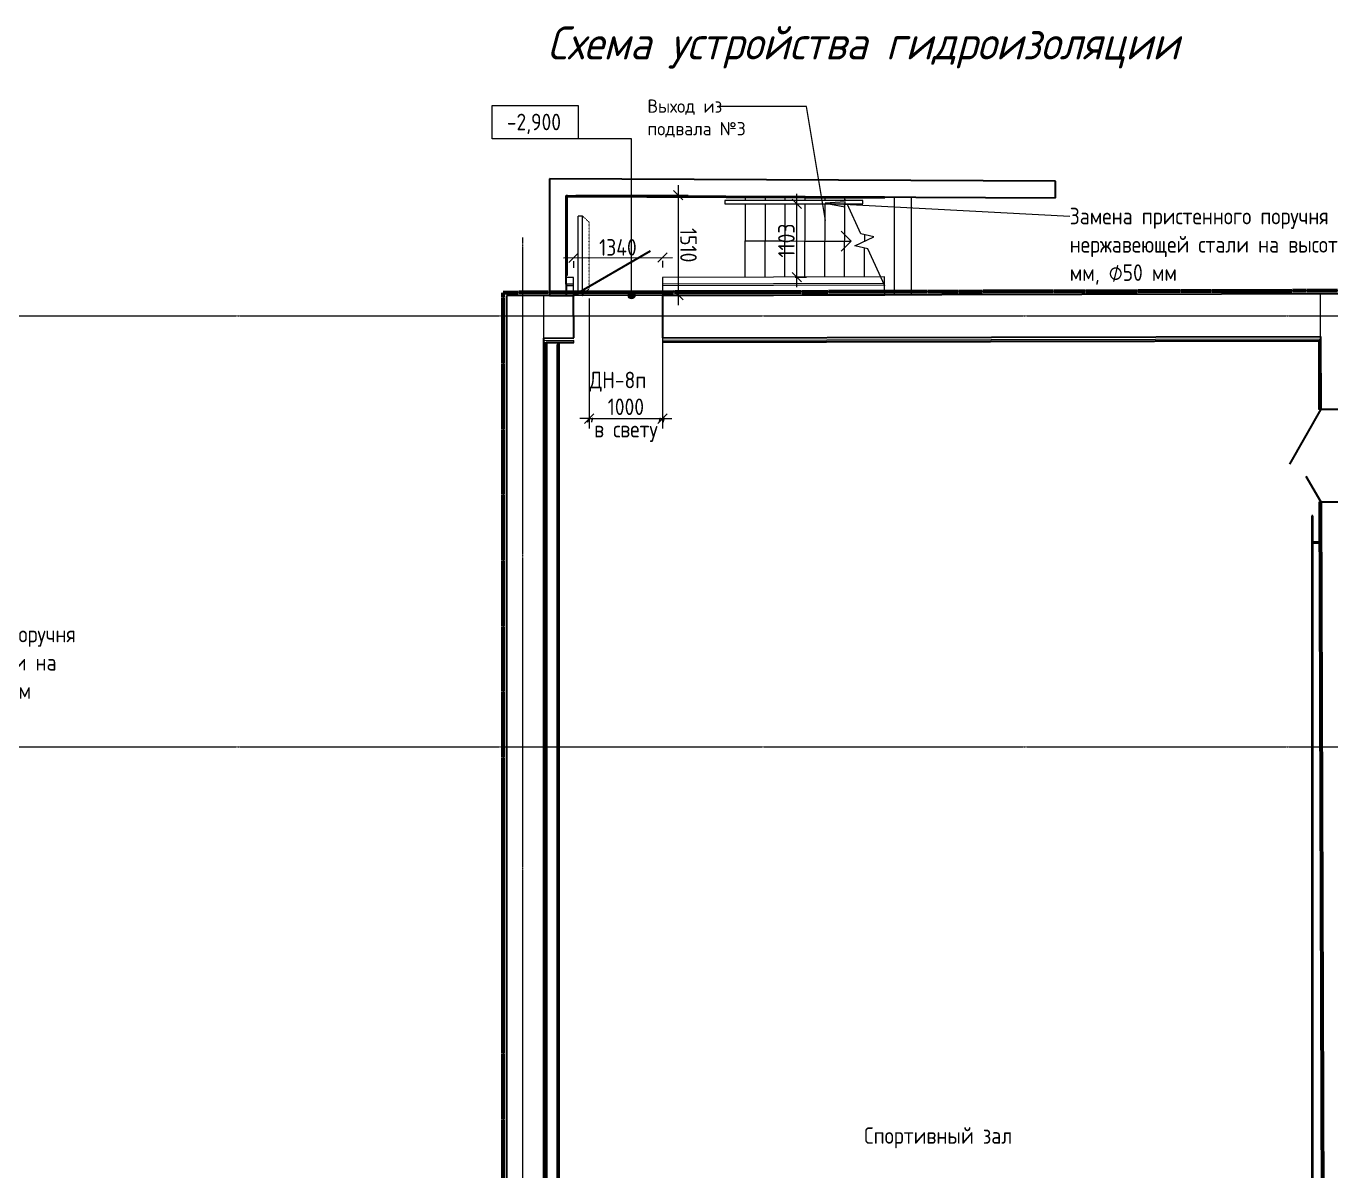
# Model space of a CAD drawing. Header units: millimetres. Extents: x 504091 to 2165846, y 135022 to 442887.
# Drawn here: x 578660 to 598335, y 227906 to 245165 of the extents above; entities that cross this region are included whole.
import ezdxf

# ---------------------------------------------------------------- set-up
doc = ezdxf.new("R2010")
doc.units = ezdxf.units.MM
for name, pattern in [('( Hidden )', [0.375, 0.25, -0.125]), ('ADSK_Линия сетки', [25, 20, -2.5, 0, -2.5]), ('ADSK_Пунктирная_п1', [0.53, 0, -0.53]), ('ADSK_Штрихпунктирная 2 точки_ш15 п1_5 п1_5 п1_5', [19.5, 15, -1.5, 0, -1.5, 0, -1.5]), ('DASHED', [7, 5, -2, 0]), ('осеваяX2', [4, 2.5, -0.5, 0.5, -0.5])]:
    doc.linetypes.add(name, pattern=pattern)
doc.layers.get('Defpoints').update_dxf_attribs({"color": 255})
doc.layers.add('!Defpoints', color=255, linetype='Continuous', lineweight=5, plot=False)
for name, color, linetype, lineweight in [('Аннотация', 7, 'Continuous', 9), ('ГИ', 204, 'DASHED', 70), ('Двери', 7, 'Continuous', 20), ('Лестницы', 7, 'Continuous', 18), ('Марки дверей', 7, 'Continuous', 20), ('Марки помещений', 7, 'Continuous', 20), ('Оси', 165, 'осеваяX2', 13), ('отметки', 7, 'Continuous', 20), ('Перекрытие', 7, 'Continuous', 18), ('размеры', 7, 'Continuous', 9), ('Стены внутренние', 7, 'Continuous', 18), ('Стены несущие', 7, 'Continuous', 30), ('Стены отделка', 7, 'Continuous', 30), ('Стены перегородки', 7, 'Continuous', 30), ('Стены штриховка', 7, 'Continuous', 18), ('Стрелки вверх', 7, 'Continuous', 18)]:
    doc.layers.add(name, color=color, linetype=linetype, lineweight=lineweight)
doc.layers.add('Линии', color=7, linetype='Continuous', lineweight=9, true_color=0x00a600)
doc.layers.add('Штриховка', color=252, linetype='Continuous')
doc.styles.add('GOST 2.304_new', font='isocpeur.ttf', dxfattribs={"width": 0.9, "oblique": 15})
doc.styles.add('GOST Common_1', font='GOST_Common.ttf', dxfattribs={"width": 0.9, "height": 250})
doc.styles.add('GOST Common_2', font='GOST_Common.ttf', dxfattribs={"width": 0.9, "height": 200})
doc.styles.add('GOST Common_5', font='GOST_Common.ttf', dxfattribs={"height": 250})
doc.dimstyles.new('ADSK_Основной_2_5_мм_Округление_до_10_мм', dxfattribs={"dimscale": 304.8, "dimtxt": 251.428749, "dimasz": 0.463911, "dimexe": 0.492126, "dimexo": 0.492126, "dimgap": 0.098425, "dimtad": 1, "dimdec": 0, "dimrnd": 10, "dimdsep": 46, "dimtxsty": 'GOST Common_1', "dimblk1": 'OBLIQUE', "dimblk2": 'OBLIQUE', "dimsah": 1, "dimcen": 0.09, "dimdle": 0.492126, "dimazin": 2, "dimtfac": 1, "dimtdec": 4, "dimtix": 1, "dimtmove": 0, "dimatfit": 3, "dimfxl": 0, "dimtvp": 1, "dimtolj": 1, "dimtzin": 0, "dimlwd": 20, "dimlwe": 20, "dimarcsym": 0})
doc.dimstyles.new('ADSK_Основной_2_5_мм_Округление_до_1_мм', dxfattribs={"dimscale": 304.8, "dimtxt": 251.428749, "dimasz": 0.463911, "dimexe": 0.492126, "dimexo": 0.492126, "dimgap": 0.098425, "dimtad": 1, "dimdec": 0, "dimdsep": 46, "dimtxsty": 'GOST Common_1', "dimblk1": 'OBLIQUE', "dimblk2": 'OBLIQUE', "dimsah": 1, "dimcen": 0.09, "dimdle": 0.492126, "dimazin": 2, "dimtfac": 1, "dimtdec": 4, "dimtix": 1, "dimtmove": 0, "dimatfit": 3, "dimfxl": 0, "dimtvp": 1, "dimtolj": 1, "dimtzin": 0, "dimlwd": 20, "dimlwe": 20, "dimarcsym": 0})

# ---------------------------------------------------------------- blocks, each defined once
blk = doc.blocks.new('AC_Дверь_Двупольная_Стальная - 1400х1800Н Л нов Д4л_ост_алюм_EI30_-3156447-План подвала')
at = {"layer": 'Двери', "lineweight": 30}
for p, q in [((700, 360), (-123, 835)), ((-700, 360), (-310, 585))]:
    blk.add_line(p, q, dxfattribs=at)
blk = doc.blocks.new('AC_Дверь_Однопольная_Стальная - 1340Х2200h ДН-8п-2674032-План подвала')
at = {"layer": 'Двери', "lineweight": 30}
blk.add_line((-670, 320), (490, 990), dxfattribs=at)
blk = doc.blocks.new('_Oblique')
at = {"color": 0, "linetype": 'ByBlock', "lineweight": -2}
blk.add_line((-0.5, -0.5), (0.5, 0.5), dxfattribs=at)
blk = doc.blocks.new('*D496')
at = {"layer": 'Defpoints', "color": 0, "lineweight": 20, "transparency": 16777216}
for p in [(586915, 241773), (588255, 241775), (588255, 241675)]:
    blk.add_point(p, dxfattribs=at)
at = {"layer": 'размеры', "color": 0, "lineweight": 20, "transparency": 16777216}
for p, q in [((586765, 241672), (588405, 241676)), ((586915, 241623), (586915, 241523)), ((588255, 241625), (588255, 241525))]:
    blk.add_line(p, q, dxfattribs=at)
at = {"layer": 'размеры', "color": 0, "lineweight": 20, "transparency": 16777216, "xscale": 141.4, "yscale": 141.4, "zscale": 141.4}
for p, rotation in [((586915, 241673), 180.1225187293667), ((588255, 241675), 0.1225187293666824)]:
    blk.add_blockref('_Oblique', p, dxfattribs=dict(at, rotation=rotation))
at = {"layer": 'размеры', "color": 0, "lineweight": 20, "transparency": 16777216, "insert": (587584, 241829), "char_height": 250, "width": 726.16, "attachment_point": 5, "rotation": 0.1225, "style": 'GOST Common_1'}
blk.add_mtext('\\A1;1340', dxfattribs=at)
blk = doc.blocks.new('*D497')
at = {"layer": 'Defpoints', "color": 0, "lineweight": 20, "transparency": 16777216}
for p in [(588255, 241376), (587152, 241210), (588255, 239247)]:
    blk.add_point(p, dxfattribs=at)
at = {"layer": 'размеры', "color": 0, "lineweight": 20, "transparency": 16777216}
for p, q in [((588255, 241226), (588255, 239097)), ((587152, 241060), (587152, 239097)), ((587152, 239247), (587011, 239247)), ((587152, 239247), (588255, 239247)), ((588255, 239247), (588397, 239247))]:
    blk.add_line(p, q, dxfattribs=at)
at = {"layer": 'размеры', "color": 0, "lineweight": 20, "transparency": 16777216, "xscale": 141.4, "yscale": 141.4, "zscale": 141.4}
blk.add_blockref('_Oblique', (587152, 239247), dxfattribs=at)
at = {"layer": 'размеры', "color": 0, "lineweight": 20, "transparency": 16777216, "xscale": 141.4, "yscale": 141.4, "zscale": 141.4, "rotation": 180}
blk.add_blockref('_Oblique', (588255, 239247), dxfattribs=at)
at = {"layer": 'размеры', "color": 0, "lineweight": 20, "transparency": 16777216, "char_height": 250, "width": 1564.82, "attachment_point": 5, "style": 'GOST Common_1'}
for s, insert in [('\\A1;1000\u200e', (587704, 239426)), ('\\A1;"в свету"', (587704, 239055))]:
    blk.add_mtext(s, dxfattribs=dict(at, insert=insert))
blk = doc.blocks.new('*D499')
at = {"layer": 'Defpoints', "color": 0, "lineweight": 20, "transparency": 16777216}
for p in [(590180, 242484), (590280, 242484), (590106, 241380)]:
    blk.add_point(p, dxfattribs=at)
at = {"layer": 'размеры', "color": 0, "lineweight": 20, "transparency": 16777216}
for p, q in [((590280, 241230), (590280, 242634)), ((590330, 242484), (590430, 242484)), ((590256, 241380), (590430, 241380))]:
    blk.add_line(p, q, dxfattribs=at)
at = {"layer": 'размеры', "color": 0, "lineweight": 20, "transparency": 16777216, "xscale": 141.4, "yscale": 141.4, "zscale": 141.4}
for p, rotation in [((590280, 242484), 90), ((590280, 241380), 270)]:
    blk.add_blockref('_Oblique', p, dxfattribs=dict(at, rotation=rotation))
at = {"layer": 'размеры', "color": 0, "lineweight": 20, "transparency": 16777216, "insert": (590125, 241932), "char_height": 250, "width": 644.34, "attachment_point": 5, "rotation": 90, "style": 'GOST Common_1'}
blk.add_mtext('\\A1;1103', dxfattribs=at)
blk = doc.blocks.new('*D475')
at = {"layer": 'Defpoints', "color": 0, "lineweight": 20, "transparency": 16777216}
for p in [(586801, 242613), (588256, 241106), (588495, 241107)]:
    blk.add_point(p, dxfattribs=at)
at = {"layer": 'размеры', "color": 0, "lineweight": 20, "transparency": 16777216}
for p, q in [((586951, 242614), (588642, 242617)), ((588492, 242767), (588495, 240957)), ((588406, 241107), (588645, 241107))]:
    blk.add_line(p, q, dxfattribs=at)
at = {"layer": 'размеры', "color": 0, "lineweight": 20, "transparency": 16777216, "xscale": 141.4, "yscale": 141.4, "zscale": 141.4}
for p, rotation in [((588492, 242617), 90.12251872603161), ((588495, 241107), 270.1225187260316)]:
    blk.add_blockref('_Oblique', p, dxfattribs=dict(at, rotation=rotation))
at = {"layer": 'размеры', "color": 0, "lineweight": 20, "transparency": 16777216, "insert": (588648, 241862), "char_height": 250, "width": 644.34, "attachment_point": 5, "rotation": 270.1225, "style": 'GOST Common_1'}
blk.add_mtext('\\A1;1510', dxfattribs=at)
blk = doc.blocks.new('Высотные отметки - Рамка-12095-План подвала')
at = {"layer": 'Аннотация', "lineweight": 20}
for p, q in [((-6.5, 0), (-6.5, 5)), ((-6.5, 5), (6.5, 5)), ((6.5, 5), (6.5, 0)), ((6.5, 0), (-6.5, 0))]:
    blk.add_line(p, q, dxfattribs=at)
blk = doc.blocks.new('оси')
at = {"layer": 'Оси', "linetype": 'ADSK_Линия сетки'}
for p, q in [((24550, -2196.5), (24550, 46378)), ((-3614.3, 45200), (62615.4, 45200)), ((-3614.3, 38700), (62615.4, 38700))]:
    blk.add_line(p, q, dxfattribs=at)

msp = doc.modelspace()

# ---------------------------------------------------------------- hatches: boundary and pattern name
at = {"layer": 'Аннотация', "lineweight": 9}
msp.add_hatch(color=256, dxfattribs=at).paths.add_polyline_path([(590707.2374, 242493.6808), (591004.7701, 242438.5975), (591008.8886, 242517.4816)])
at = {"layer": 'отметки'}
h = msp.add_hatch(color=256, dxfattribs=at)
edge = h.paths.add_edge_path()
edge.add_arc((587790.6112, 241105.1998), 50, 0, 360)
at = {"layer": 'Стены внутренние', "true_color": 0x0080ff}
for points in [[(586681.4068, 223265.8188), (586681.4068, 240364.8405), (586669.4068, 240364.8405), (586669.4068, 223265.8188)], [(586694.3341, 223265.8188), (586694.3341, 240390.6972), (586682.3341, 240390.6972), (586682.3341, 223265.8188)], [(598049.1248, 218179.8405), (598061.1248, 218179.8405), (598061.1248, 237779.8405), (598049.1248, 237779.8405), (598049.1248, 219136.8226)], [(598061.1248, 237373.8405), (598155.3925, 237373.8405), (598154.8384, 237385.8405), (598061.1248, 237385.8405)]]:
    msp.add_hatch(color=150, dxfattribs=at).paths.add_polyline_path(points)

# ---------------------------------------------------------------- linework, layer by layer
at = {"layer": '!Defpoints', "color": 2, "lineweight": 20}
msp.add_lwpolyline([(613421.6646, 218584.8405), (606766.7913, 218584.8405), (606766.7913, 218454.8405), (599021.1136, 218454.8405), (598970.5919, 233869.9907), (604245.6676, 233869.9907), (604245.6676, 240973.5225), (598946.8288, 240973.5225), (598946.3857, 241179.162), (585852.3341, 241150.9484), (585852.3341, 218416.0475), (571508.6963, 218416.0475)], dxfattribs=at)
at = {"layer": 'Аннотация', "lineweight": 9}
for p, q in [((590029.3942, 243954.9796), (589100.3773, 243954.9796)), ((590429.7817, 243954.9796), (590029.3942, 243954.9796)), ((590715.5647, 242232.5479), (590429.7817, 243954.9796)), ((591008.8886, 242517.4816), (590707.2374, 242493.6808)), ((590707.2374, 242493.6808), (591004.7701, 242438.5975)), ((590707.2374, 242493.6808), (594396.833, 242301.052)), ((591004.7701, 242438.5975), (591008.8886, 242517.4816))]:
    msp.add_line(p, q, dxfattribs=at)
at = {"layer": 'ГИ', "linetype": '( Hidden )', "lineweight": 60, "ltscale": 20}
msp.add_lwpolyline([(561122.148, 225839.1126), (561122.148, 241164.6667), (571393.465, 241086.4776), (571508.6963, 218416.0475), (585852.3341, 218416.0475), (585852.3341, 241150.9484), (598946.1505, 241179.1615), (598946.8288, 240973.5225), (604245.6676, 240973.5225), (604245.6676, 233869.9907), (598970.5919, 233869.9907), (599021.1136, 218454.8405), (606766.7913, 218454.8405), (606766.7913, 218584.8405), (613421.6646, 218584.8405), (613350.8155, 241332.3278), (623406.8071, 241332.3278), (623695.1603, 205962.9513), (617416.4749, 205962.9513), (617419.2163, 205712.9513)], dxfattribs=at)
at = {"layer": 'Лестницы'}
for p, q in [((589502.8467, 242483.5755), (589497.6261, 241378.8507)), ((589502.8467, 242483.5755), (589497.6261, 241378.8507)), ((589503.3045, 242580.4434), (589503.083, 242533.5755)), ((589503.3045, 242580.4434), (589503.083, 242533.5755)), ((589802.8501, 242483.5755), (589797.6325, 241379.4922)), ((589802.8501, 242483.5755), (589797.6325, 241379.4922)), ((589803.3011, 242579.0257), (589803.0864, 242533.5755)), ((589803.3011, 242579.0257), (589803.0864, 242533.5755)), ((590102.8534, 242483.5755), (590097.6389, 241380.1337)), ((590102.8534, 242483.5755), (590097.6389, 241380.1337)), ((590103.2978, 242577.608), (590103.0897, 242533.5755)), ((590103.2978, 242577.608), (590103.0897, 242533.5755)), ((590402.8568, 242483.5755), (590397.6452, 241380.7752)), ((590402.8568, 242483.5755), (590397.6452, 241380.7752)), ((590403.2944, 242576.1903), (590403.0931, 242533.5755)), ((590403.2944, 242576.1903), (590403.0931, 242533.5755)), ((590702.8601, 242483.5755), (590697.6516, 241381.4167)), ((590702.8601, 242483.5755), (590697.6516, 241381.4167)), ((590703.2911, 242574.7726), (590703.0964, 242533.5755)), ((590703.2911, 242574.7726), (590703.0964, 242533.5755)), ((591017.7768, 242533.5755), (590990.2158, 242593.4169)), ((591002.8635, 242483.5755), (590997.658, 241382.0583)), ((591002.8635, 242483.5755), (590997.658, 241382.0583)), ((591003.2488, 242565.1191), (591003.0998, 242533.5755)), ((591003.2488, 242565.1191), (591003.0998, 242533.5755)), ((591247.9139, 242033.8934), (591040.8051, 242483.5755)), ((591442.1263, 241985.7207), (591247.9139, 242033.8934)), ((591300.6799, 242020.8052), (591300.2052, 241920.3565)), ((591300.6799, 242020.8052), (591300.2052, 241920.3565)), ((591158.2841, 241854.9924), (591442.1263, 241985.7207)), ((591352.4965, 241806.8197), (591158.2841, 241854.9924)), ((591299.7305, 241819.9078), (591297.6644, 241382.6998)), ((591299.7305, 241819.9078), (591297.6644, 241382.6998)), ((591610.1946, 241247.2962), (591352.4965, 241806.8197)), ((591597.1616, 241275.5939), (591597.0282, 241247.3584)), ((591597.1616, 241275.5939), (591597.0282, 241247.3584)), ((591597.0282, 241247.3584), (591610.1946, 241247.2962))]:
    msp.add_line(p, q, dxfattribs=at)
at = {"layer": 'Линии', "color": 7, "lineweight": 18}
for p, q in [((591279.6828, 242533.5755), (589198.7339, 242533.5755)), ((589198.7339, 242533.5755), (589198.7339, 242483.5755)), ((589198.7339, 242483.5755), (591279.6828, 242483.5755)), ((591279.6828, 242483.5755), (591279.6828, 242533.5755))]:
    msp.add_line(p, q, dxfattribs=at)
at = {"layer": 'Линии', "color": 7, "linetype": 'ADSK_Штрихпунктирная 2 точки_ш15 п1_5 п1_5 п1_5'}
for p, q in [((586985.9464, 241103.6075), (586985.9464, 242303.6075)), ((586985.9464, 242303.6075), (587045.9464, 242303.6075)), ((587045.9464, 242303.6075), (587045.9464, 241103.6075)), ((587045.9464, 241103.6075), (586985.9464, 241103.6075))]:
    msp.add_line(p, q, dxfattribs=at)
at = {"layer": 'Линии', "color": 7, "linetype": 'ADSK_Пунктирная_п1', "ltscale": 0.5}
for p, q in [((587152.0124, 242209.8018), (587045.9464, 242303.6075)), ((587152.0124, 241209.6735), (587152.0124, 242209.8018)), ((587045.9464, 241103.6075), (587152.0124, 241209.6735))]:
    msp.add_line(p, q, dxfattribs=at)
at = {"layer": 'отметки', "lineweight": 20}
for p, q in [((587790.6112, 243467.6467), (586337.1055, 243467.6467)), ((587790.6112, 241105.1998), (587790.6112, 243467.6467))]:
    msp.add_line(p, q, dxfattribs=at)
at = {"layer": 'отметки'}
msp.add_circle((587790.6112, 241105.1998), 50, dxfattribs=at)
at = {"layer": 'Перекрытие'}
msp.add_line((588255.9435, 241106.1949), (586915.9466, 241103.3295), dxfattribs=at)
at = {"layer": 'Стены внутренние'}
for p, q in [((591754.6828, 241113.9437), (591754.6828, 242589.8042)), ((592004.6828, 242588.6228), (592004.6828, 241114.211)), ((591754.6828, 241113.9437), (591879.6828, 241113.9437))]:
    msp.add_line(p, q, dxfattribs=at)
at = {"layer": 'Стены несущие'}
for p, q in [((586551.4599, 242864.396), (586551.4599, 241102.8174)), ((594182.0282, 242828.336), (586551.4599, 242864.396)), ((594180.8468, 242578.3388), (594182.0282, 242828.336)), ((586801.4599, 241273.085), (586801.4599, 242613.2118)), ((586801.4599, 242613.2118), (594180.8468, 242578.3388)), ((586801.4172, 241273.085), (586801.4599, 241253.085)), ((586801.4599, 241253.085), (586801.4599, 241102.8174)), ((586915.9466, 241103.3295), (585902.3341, 241101.162)), ((585902.3341, 241101.162), (585902.3341, 223676.0475)), ((586551.4599, 241102.8174), (586801.4599, 241102.8174)), ((586801.4599, 241103.0847), (586915.9466, 241103.3295)), ((586917.3151, 240463.3309), (586915.9466, 241103.3295)), ((598896.4805, 241128.9482), (588255.9435, 241106.1949)), ((588255.9435, 241106.1949), (591606.5272, 241113.3596)), ((588255.9435, 241106.1949), (588257.3121, 240466.1963)), ((586462.3341, 240462.358), (586917.3151, 240463.3309)), ((586462.3341, 240462.358), (586462.3341, 221088.5225)), ((588257.3121, 240466.1963), (598178.5929, 240487.4116)), ((598178.5929, 240487.4116), (598182.2199, 239387.9093)), ((586669.4068, 240364.8405), (586669.4068, 221796.8405)), ((586669.4068, 240364.8405), (586681.4068, 240364.8405)), ((586681.4068, 240364.8405), (586681.4068, 221779.8405)), ((586682.3341, 240390.6972), (586682.3341, 221779.8405)), ((586682.3341, 240390.6972), (586694.3341, 240390.6972)), ((586694.3341, 240390.6972), (586694.3341, 221779.8405)), ((598182.2199, 239387.9093), (598902.216, 239390.2844)), ((598906.8343, 237990.2921), (598186.8382, 237987.9169)), ((598186.8382, 237987.9169), (598252.3721, 218121.9737)), ((598049.1248, 237779.8405), (598049.1248, 218179.8405)), ((598061.1248, 237779.8405), (598049.1248, 237779.8405)), ((598061.1248, 218179.8405), (598061.1248, 237779.8405)), ((598155.3925, 237385.8405), (598049.1248, 237385.8405)), ((598049.1248, 237373.8405), (598155.3925, 237373.8405)), ((598155.3925, 237373.8405), (598155.3925, 237385.8405))]:
    msp.add_line(p, q, dxfattribs=at)
at = {"layer": 'Стены отделка', "lineweight": 9}
for p, q in [((586821.4599, 242613.2118), (586801.4599, 242613.2118)), ((591603.3756, 242590.5192), (586821.4599, 242613.1173)), ((586821.4599, 242593.117), (591603.281, 242570.5195)), ((586821.4599, 241412.3278), (586821.4599, 242593.117)), ((591603.281, 242570.5195), (591603.3756, 242590.5192)), ((586915.5831, 241273.3291), (586801.4172, 241273.085)), ((586801.4599, 241412.3278), (586821.4599, 241412.3278)), ((586915.6258, 241253.3291), (586915.5831, 241273.3291)), ((586915.9466, 241103.3295), (586915.6258, 241253.3291)), ((591596.9512, 241283.3395), (588255.58, 241276.1945)), ((588255.58, 241276.1945), (588255.6228, 241256.1945)), ((588255.6228, 241256.1945), (588255.9435, 241106.1949)), ((591596.994, 241263.3396), (591596.9512, 241283.3395)), ((591606.2064, 241263.3593), (591596.994, 241263.3396)), ((591606.5272, 241113.3596), (591606.2064, 241263.3593)), ((598168.8024, 240447.3903), (588257.3976, 240426.1962)), ((598168.8452, 240427.3904), (598168.8024, 240447.3903)), ((586917.4007, 240423.3308), (586462.3341, 240422.3577)), ((586462.3341, 240402.3577), (586482.3341, 240402.4004)), ((586482.3341, 240402.4004), (586482.3341, 221088.5225)), ((586502.3341, 240402.4432), (586502.3341, 221088.5225)), ((586514.3341, 240390.4688), (586917.4691, 240391.3309)), ((586514.3341, 240390.4688), (586514.3341, 221088.5225)), ((586917.4434, 240403.3309), (586917.4007, 240423.3308)), ((586917.4691, 240391.3309), (586917.4434, 240403.3309)), ((588257.3976, 240426.1962), (588257.4404, 240406.1962)), ((588257.4404, 240406.1962), (588257.466, 240394.1963)), ((588257.466, 240394.1963), (598146.8304, 240415.3433)), ((598146.8304, 240415.3433), (598150.2201, 239387.8038)), ((598158.7908, 240427.3689), (598168.8452, 240427.3904)), ((598159.0734, 240341.7259), (598158.7908, 240427.3689)), ((598179.0733, 240341.7918), (598159.0734, 240341.7259)), ((598182.2199, 239387.9093), (598179.0733, 240341.7918)), ((598150.2201, 239387.8038), (598182.2199, 239387.9093)), ((598186.8382, 237987.9169), (598154.8384, 237987.8114)), ((598154.8384, 237987.8114), (598220.2664, 218153.9737)), ((598252.3723, 218121.9127), (598186.8382, 237987.9169))]:
    msp.add_line(p, q, dxfattribs=at)
at = {"layer": 'Стены перегородки', "lineweight": 18}
for p, q in [((586915.3692, 241373.3289), (586801.2033, 241373.0847)), ((586801.2033, 241373.0847), (586801.4599, 241253.085)), ((586801.4599, 241253.085), (586915.6258, 241253.3291)), ((586915.6258, 241253.3291), (586915.3692, 241373.3289)), ((591605.9569, 241383.359), (588255.3662, 241376.1943)), ((588255.3662, 241376.1943), (588255.6228, 241256.1945)), ((588255.6228, 241256.1945), (591606.2135, 241263.3593)), ((591606.2135, 241263.3593), (591605.9569, 241383.359))]:
    msp.add_line(p, q, dxfattribs=at)
at = {"layer": 'Стены штриховка'}
for p, q in [((586801.4599, 241253.085), (586915.6258, 241253.3291)), ((588255.6228, 241256.1945), (591596.994, 241263.3396)), ((586462.3341, 241102.3595), (586462.3341, 240462.358)), ((598178.5929, 240487.4116), (598176.4817, 241127.4085)), ((586917.4434, 240403.3309), (586502.3341, 240402.4432)), ((586512.3341, 240392.4646), (586917.4648, 240393.3309)), ((586512.3341, 221088.5225), (586512.3341, 240392.4646)), ((598158.7908, 240427.3689), (588257.4404, 240406.1962)), ((588257.4618, 240396.1963), (598148.8238, 240417.3475)), ((598148.8238, 240417.3475), (598152.2201, 239387.8104)), ((598159.0734, 240341.7259), (598162.22, 239387.8433)), ((598156.8384, 237987.818), (598222.273, 218151.9737)), ((598166.8383, 237987.851), (598232.273, 218151.9737))]:
    msp.add_line(p, q, dxfattribs=at)
at = {"layer": 'Стрелки вверх'}
for p, q in [((591100.2074, 241921.3017), (590950.918, 242072.0088)), ((589500.2253, 241928.8627), (589800.222, 241927.445)), ((589800.222, 241927.445), (590100.2186, 241926.0273)), ((590100.2186, 241926.0273), (590400.2153, 241924.6096)), ((590400.2153, 241924.6096), (590700.2119, 241923.1919)), ((590700.2119, 241923.1919), (591000.2086, 241921.7742)), ((591100.2074, 241921.3017), (590949.5003, 241772.0122)), ((591000.2086, 241921.7742), (591100.2074, 241921.3017))]:
    msp.add_line(p, q, dxfattribs=at)

# ---------------------------------------------------------------- block references
at = {"layer": 'Двери', "color": 8, "true_color": 0x7f7f7f}
for name, p, rotation in [('AC_Дверь_Однопольная_Стальная - 1340Х2200h ДН-8п-2674032-План подвала', (587586.6293, 240784.7629), 0.1225187288004352), ('AC_Дверь_Двупольная_Стальная - 1400х1800Н Л нов Д4л_ост_алюм_EI30_-3156447-План подвала', (598544.5271, 238689.1007), 90.1890069545337)]:
    msp.add_blockref(name, p, dxfattribs=dict(at, rotation=rotation))
at = {"layer": 'отметки', "lineweight": 20, "xscale": 99.99999999999993, "yscale": 99.99999999999993, "zscale": 99.99999999999993}
msp.add_blockref('Высотные отметки - Рамка-12095-План подвала', (586337.1055, 243467.6467), dxfattribs=at)
at = {"layer": 'Штриховка'}
msp.add_blockref('оси', (561599.5026, 195598.5225), dxfattribs=at)

# ---------------------------------------------------------------- texts
at = {"layer": 'Аннотация', "lineweight": 9, "attachment_point": 1, "line_spacing_factor": 1.022766}
for s, insert, char_height, width, style in [('\\pi1366.08652,t2086.08652,2806.08652,3526.08652,4246.08652,4966.08652,5686.08652,6406.08652,7126.08652,7846.08652,8566.08652,9286.08652,10006.08652,10726.08652,11446.08652,12166.08652,12886.08652,13606.08652,14326.08652,15046.08652,15766.08652,16486.08652,17206.08652,17926.08652,18646.08652,19366.08652,20086.08652,20806.08652,21526.08652,22246.08652,22966.08652,23686.08652,24406.08652;Схема устройства гидроизоляции', (585151.6795, 245161.8809), 500, 12383.647635, 'GOST 2.304_new'), ('\\pt360,720,1080,1440,1800,2160,2520,2880,3240,3600,3960,4320,4680,5040,5400,5760,6120,6480,6840,7200,7560,7920,8280,8640,9000,9360,9720,10080,10440,10800,11160,11520;Выход из подвала №3', (588028.8148, 244059.1029), 200, 2000.7, 'GOST Common_5'), ('\\pt360,720,1080,1440,1800,2160,2520,2880,3240,3600,3960,4320,4680,5040,5400,5760,6120,6480,6840,7200,7560,7920,8280,8640,9000,9360,9720,10080,10440,10800,11160,11520;Замена пристенного поручня из нержавеющей стали на высоте 900 и 500 мм, ⌀50 мм', (594396.833, 242426.2452), 250, 6233.4, 'GOST Common_2'), ('\\pt360,720,1080,1440,1800,2160,2520,2880,3240,3600,3960,4320,4680,5040,5400,5760,6120,6480,6840,7200,7560,7920,8280,8640,9000,9360,9720,10080,10440,10800,11160,11520;Замена пристенного поручня из нержавеющей стали на высоте 900 мм, ⌀50 мм', (575504.3394, 236125.4336), 250, 4102.2, 'GOST Common_2')]:
    msp.add_mtext(s, dxfattribs=dict(at, insert=insert, char_height=char_height, width=width, style=style))
at = {"layer": 'Марки дверей', "lineweight": 9, "insert": (587583.0219, 239804.1862), "char_height": 250, "width": 869.4, "attachment_point": 5, "line_spacing_factor": 1.022766, "style": 'GOST Common_2'}
msp.add_mtext('\\pt450,900,1350,1800,2250,2700,3150,3600,4050,4500,4950,5400,5850,6300,6750,7200,7650,8100,8550,9000,9450,9900,10350,10800,11250,11700,12150,12600,13050,13500,13950,14400;ДН-8п', dxfattribs=at)
at = {"layer": 'Марки помещений', "lineweight": 9, "insert": (592412.7203, 228405.5138), "char_height": 250, "width": 2238.3, "attachment_point": 5, "line_spacing_factor": 1.022766, "style": 'GOST Common_2'}
msp.add_mtext('\\pt450,900,1350,1800,2250,2700,3150,3600,4050,4500,4950,5400,5850,6300,6750,7200,7650,8100,8550,9000,9450,9900,10350,10800,11250,11700,12150,12600,13050,13500,13950,14400;Спортивный зал', dxfattribs=at)
at = {"layer": 'отметки', "lineweight": 20, "insert": (585908.4294, 243844.3538), "char_height": 250, "width": 1028.822569, "attachment_point": 1, "line_spacing_factor": 1.022761, "style": 'GOST Common_1'}
msp.add_mtext('-2,900', dxfattribs=at)

# ---------------------------------------------------------------- dimensions: what is measured, and where the dimension line sits
at = {"layer": 'размеры', "lineweight": 20}
for base, p1, p2, angle, dimstyle, override, picture, middle in [((588495.0946, 241106.7063), (586801.4599, 242613.2118), (588255.9435, 241106.1949), 270.12251873, 'ADSK_Основной_2_5_мм_Округление_до_1_мм', {"dimpost": '<>', "dimfxl": 2094.426527}, '*D475', (588648.4796, 241862.0978)), ((590279.6227, 242483.5755), (590105.9957, 241380.1516), (590179.6378, 242483.5755), 90, 'ADSK_Основной_2_5_мм_Округление_до_1_мм', {"dimpost": '<>', "dimfxl": 1105.878666}, '*D499', (590124.6227, 241931.8636)), ((588254.7262, 241675.4812), (586914.5155, 241772.6005), (588254.5124, 241775.4659), 0.12251873, 'ADSK_Основной_2_5_мм_Округление_до_10_мм', {"dimpost": '<>', "dimfxl": 1340}, '*D496', (587584.3963, 241829.0482))]:
    dim = msp.add_linear_dim(base=base, p1=p1, p2=p2, angle=angle, dimstyle=dimstyle, override=override, dxfattribs=at)
    dim.commit()
    dim.dimension.update_dxf_attribs({"geometry": picture, "text_midpoint": middle})
dim = msp.add_linear_dim(base=(588255.3662, 239247.2108), p1=(587152.0124, 241209.6735), p2=(588255.3662, 241376.1943), text='1000\u200e\\X"в свету"', dimstyle='ADSK_Основной_2_5_мм_Округление_до_1_мм', override={"dimpost": '<>', "dimfxl": 1115.848828}, dxfattribs=at)
dim.commit()
dim.dimension.update_dxf_attribs({"geometry": '*D497', "text_midpoint": (587703.6893, 239247.2108)})

doc.saveas('drawing.dxf')
